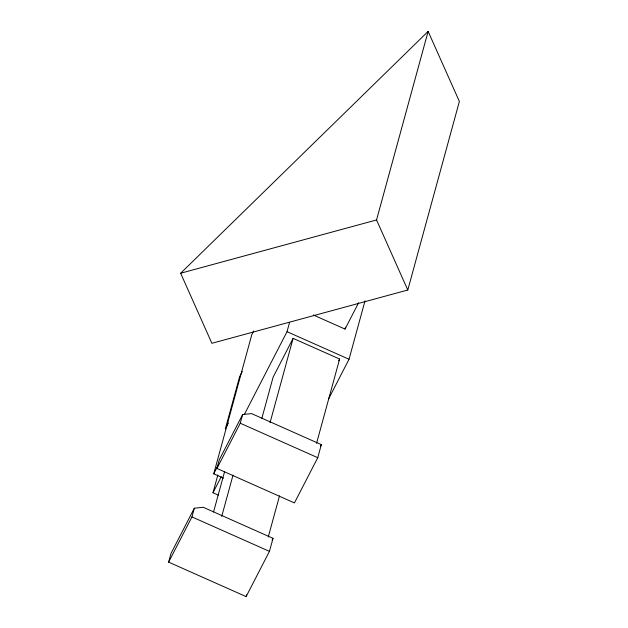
<?xml version="1.0" encoding="UTF-8"?>
<svg xmlns="http://www.w3.org/2000/svg" width="628" height="628" viewBox="0 0 628 628"><rect width="100%" height="100%" fill="white"/><g stroke="black" fill="none" stroke-linecap="round" stroke-linejoin="round"><path stroke-width="0.94" d="M168.626 562.131L171.012 553.425L194.327 508.201L203.268 507.291L273.023 538.314L269.451 551.376L246.129 596.6L168.626 562.131L191.948 516.907L194.327 508.201M223.482 478.151L213.732 473.826L251.859 334.473L253.657 330.987M216.935 468.449L219.313 459.743L242.636 414.519L251.577 413.609L321.332 444.632L317.76 457.694L294.438 502.918L216.935 468.449L240.257 423.225L242.636 414.519M218.277 495.1L212.994 492.752L217.845 475.019M213.544 512.016L224.565 471.746M221.747 516.326L233.019 475.121M261.852 418.334L273.125 377.13L293.111 338.366L339.615 359.043L316.559 443.329M244.316 414.527L287.027 331.686L289.61 322.274M270.056 422.644L293.111 338.366M246.129 596.6L246.639 594.732M268.25 537.011L279.523 495.806M313.325 314.989L345.031 329.088L345.541 327.219M407.792 290.018L376.549 219.957L428.131 31.4L459.374 101.453L407.792 290.018L211.887 343.296L180.644 273.243L428.131 31.4M328.35 399.369L349.035 359.263L365.001 300.883M242.282 371.517L239.621 376.682L225.326 428.94L228.435 422.911M213.732 473.826L218.23 465.105M212.994 492.752L221.323 476.597M345.031 329.088L358.619 302.735M338.728 360.762L339.615 359.043M272.128 540.049L273.023 538.314M320.437 446.367L321.332 444.632M180.644 273.243L376.549 219.957M287.027 331.686L349.035 359.263M240.257 423.225L317.76 457.694M191.948 516.907L269.451 551.376"/></g></svg>
